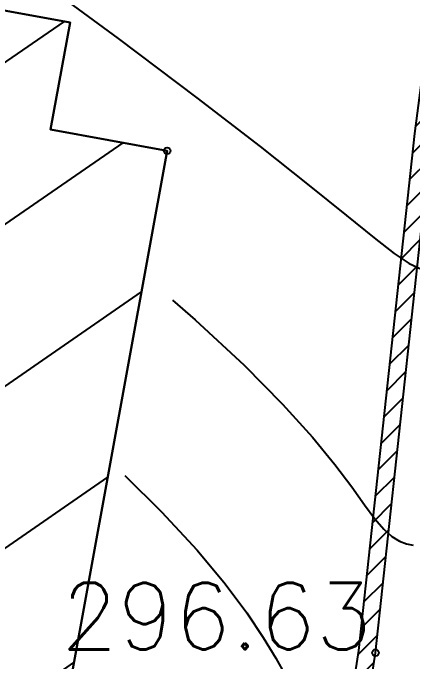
# Model space of a CAD drawing. Extents: x 524954 to 526204, y 9523489 to 9524010.
# Drawn here: x 525955.18 to 525961.17, y 9523764.31 to 9523774.04 of the extents above; entities that cross this region are included whole.
import ezdxf
from ezdxf.enums import TextEntityAlignment as Align

# ---------------------------------------------------------------- set-up
doc = ezdxf.new("R2010")
doc.units = 0
doc.header["$PDMODE"] = 33
doc.header["$PDSIZE"] = 0.1
for name, color, linetype in [('Bati', 6, 'Continuous'), ('Bati_H', 1, 'Continuous'), ('Cloture', 7, 'Continuous'), ('CN_01_00', 3, 'Continuous'), ('CN_02_00', 4, 'Continuous'), ('Murs', 1, 'Continuous'), ('TopoAlt', 3, 'Continuous'), ('TOPOJIS', 7, 'Continuous')]:
    doc.layers.add(name, color=color, linetype=linetype)
doc.styles.add('Simplex 1.0', font='Simplex.shx', dxfattribs={"width": 0.99, "height": 1})

# ---------------------------------------------------------------- blocks, each defined once
blk = doc.blocks.new('TCPOINT M')
at = {"color": 0}
blk.add_point((0, 0), dxfattribs=at)
at = {"layer": 'TopoAlt', "style": 'Simplex 1.0', "width": 0.99}
blk.add_attdef('ALT', (0.15, 0.15), '', height=1, dxfattribs=at)

msp = doc.modelspace()

# ---------------------------------------------------------------- hatches: boundary and pattern name
at = {"layer": 'Bati_H'}
h = msp.add_hatch(dxfattribs=at)
h.set_pattern_fill('_U', color=256, scale=2, angle=214.66822, style=0, pattern_type=0)
h.set_pattern_definition([(214.668219253, (0, 0), (1.13764682022, -1.6449193635), [])])
h.paths.add_polyline_path([(525955.4602, 9523760.781), (525941.676, 9523763.2939), (525944.009, 9523776.0913), (525956.0419, 9523773.8976), (525955.7484, 9523772.2877), (525957.4997, 9523771.9685), (525957.4997, 9523771.9685)])
at = {"layer": 'Murs'}
h = msp.add_hatch(dxfattribs=at)
h.set_pattern_fill('_U', color=256, scale=0.25, angle=45, style=0, pattern_type=0)
h.set_pattern_definition([(45, (0, 0), (-0.1767766952966, 0.1767766952966), [])])
h.paths.add_polyline_path([(525943.4966, 9523786.4985), (525939.15, 9523761.0624), (525959.5224, 9523757.3125), (525960.6242, 9523764.4308), (525961.4652, 9523772.1982), (525963.0289, 9523784.1466)])
h.paths.add_polyline_path([(525943.7029, 9523786.2219), (525939.438, 9523761.2636), (525959.3147, 9523757.605), (525960.3763, 9523764.4634), (525961.217, 9523772.2278), (525962.7482, 9523783.9286)], flags=0)

# ---------------------------------------------------------------- linework, layer by layer
at = {"layer": 'Bati', "flags": 128}
msp.add_lwpolyline([(525955.4602, 9523760.781), (525941.676, 9523763.2939), (525944.009, 9523776.0913), (525956.0419, 9523773.8976), (525955.7484, 9523772.2877), (525957.4997, 9523771.9685), (525957.4997, 9523771.9685)], close=True, dxfattribs=at)
at = {"layer": 'Cloture', "flags": 128}
for points in [[(525943.4966, 9523786.4985), (525939.15, 9523761.0624), (525959.5224, 9523757.3125), (525960.6242, 9523764.4308), (525961.4652, 9523772.1982), (525963.0289, 9523784.1466)], [(525943.7029, 9523786.2219), (525939.438, 9523761.2636), (525959.3147, 9523757.605), (525960.3763, 9523764.4634), (525961.217, 9523772.2278), (525962.7482, 9523783.9286)]]:
    msp.add_lwpolyline(points, close=True, dxfattribs=at)
msp.add_lwpolyline([(525956.0419, 9523773.8976), (525944.009, 9523776.0913), (525941.676, 9523763.2939), (525955.4602, 9523760.781), (525957.4997, 9523771.9685), (525955.7484, 9523772.2877), (525956.0419, 9523773.8976)], dxfattribs=at)
at = {"layer": 'CN_01_00', "elevation": 297, "flags": 128}
msp.add_lwpolyline([(525957.5805, 9523769.7259), (525957.9206, 9523769.4306), (525958.6527, 9523768.7471), (525959.2306, 9523768.1618), (525959.6773, 9523767.6672), (525960.016, 9523767.2557), (525960.2698, 9523766.9197), (525960.4618, 9523766.6515), (525960.6151, 9523766.4435), (525960.7494, 9523766.2882), (525960.8711, 9523766.1783), (525960.9833, 9523766.1065), (525961.089, 9523766.0655), (525961.1911, 9523766.0483)], dxfattribs=at)
at = {"layer": 'CN_02_00', "flags": 128}
for points, elevation in [([(525955.3941, 9523774.6685), (525956.7629, 9523773.6558), (525957.945, 9523772.7658), (525958.8952, 9523772.0322), (525959.632, 9523771.4483), (525960.1897, 9523770.9974), (525960.6027, 9523770.6628), (525960.9053, 9523770.4275), (525961.1319, 9523770.275), (525961.3168, 9523770.1885)], 298), ([(525956.8614, 9523767.0943), (525957.4151, 9523766.5482), (525957.948, 9523765.9708), (525958.3679, 9523765.4662), (525958.6927, 9523765.0301), (525958.9401, 9523764.6583), (525959.1277, 9523764.3466), (525959.2733, 9523764.0909)], 296)]:
    msp.add_lwpolyline(points, dxfattribs=dict(at, elevation=elevation))

# ---------------------------------------------------------------- block references
at = {"layer": 'TOPOJIS'}
msp.add_blockref('TCPOINT M', (525957.4997, 9523771.9685), dxfattribs=at)
ref = msp.add_blockref('TCPOINT M', (525960.6242, 9523764.4308, 296.63), dxfattribs=at)
ref.add_attrib('ALT', '296.63', dxfattribs={"layer": 'TopoAlt', "height": 1, "style": 'Simplex 1.0', "width": 0.99}).set_placement((525960.5742, 9523764.4808, 296.63), align=Align.RIGHT)

doc.saveas('drawing.dxf')
